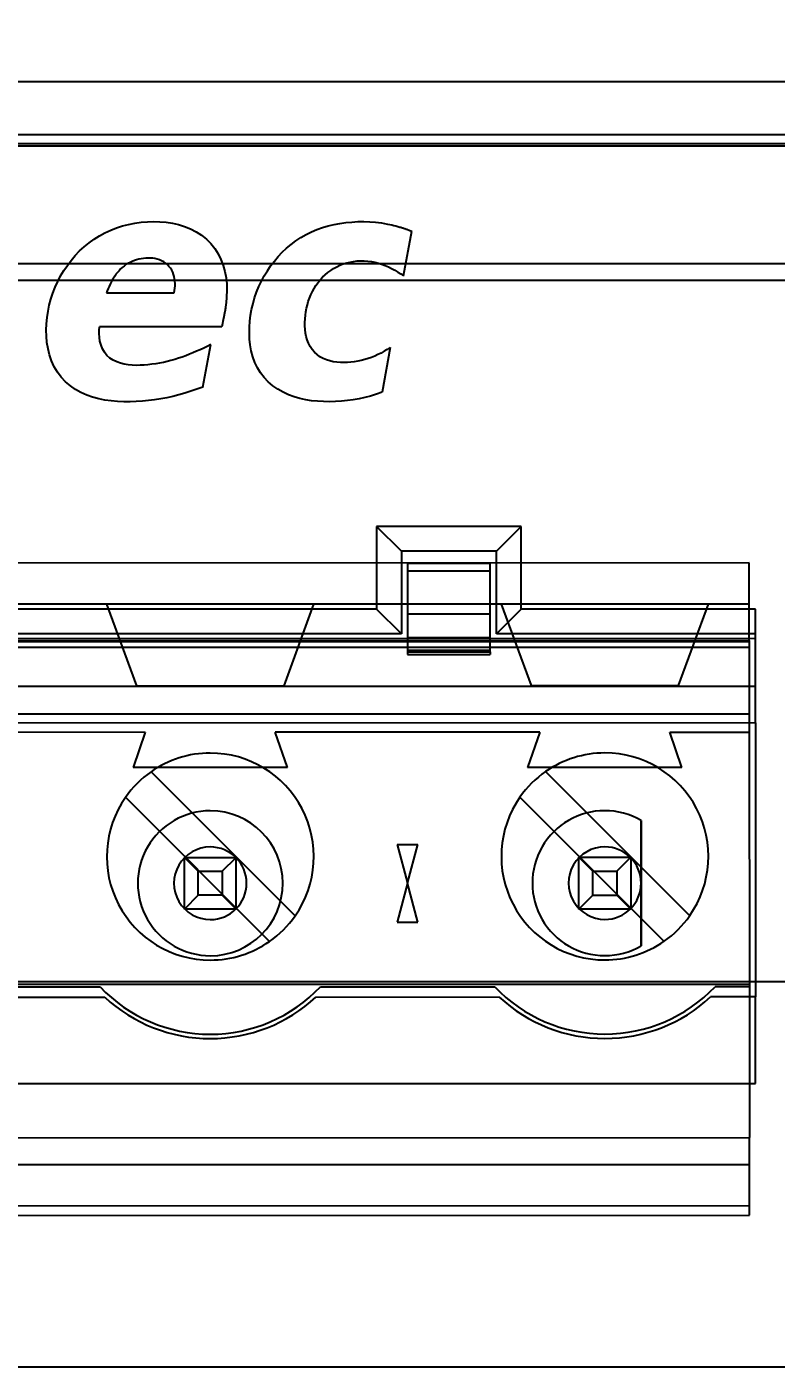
# Model space of a CAD drawing. Header units: inches. Extents: x -1.2 to 16.3, y -13.7 to 34.2.
# Drawn here: x 1.426 to 1.995, y 3.71 to 4.729 of the extents above; entities that cross this region are included whole.
import ezdxf

# ---------------------------------------------------------------- set-up
doc = ezdxf.new("R2010")
doc.units = ezdxf.units.IN
doc.header["$MEASUREMENT"] = 0
for name, color, linetype in [('MAIN-1', 7, 'Continuous'), ('MAIN-2', 7, 'Continuous'), ('PSYMS', 7, 'Continuous')]:
    doc.layers.add(name, color=color, linetype=linetype)
doc.styles.get("Standard").update_dxf_attribs({"font": 'romans.shx'})
doc.dimstyles.get("Standard").update_dxf_attribs({"dimtxt": 0.18, "dimasz": 0.18, "dimexe": 0.18, "dimexo": 0.0625, "dimgap": 0.09, "dimtad": 0, "dimtih": 1, "dimtoh": 1, "dimdec": 4, "dimzin": 0, "dimdsep": 46, "dimtxsty": 'Standard', "dimcen": 0.09, "dimadec": 0, "dimazin": 0, "dimtfac": 1, "dimtdec": 4, "dimtofl": 0, "dimtmove": 0, "dimatfit": 3, "dimfxl": 1, "dimtolj": 1, "dimtzin": 0, "dimarcsym": 0})

# ---------------------------------------------------------------- blocks, each defined once
blk = doc.blocks.new('48250500')
at = {"layer": 'MAIN-1'}
for p, q in [((3.8555, 3.8555), (0, 3.8555)), ((3.8154, 3.8152), (0.04, 3.8152)), ((0.0483, 3.8069), (3.8072, 3.8069)), ((1.1595, 3.7407), (1.1639, 3.7427)), ((1.1639, 3.7427), (1.1683, 3.7445)), ((1.1683, 3.7445), (1.1729, 3.7459)), ((1.1729, 3.7459), (1.1775, 3.7471)), ((1.1775, 3.7471), (1.1822, 3.748)), ((1.1822, 3.748), (1.187, 3.7487)), ((1.187, 3.7487), (1.1918, 3.7491)), ((1.1918, 3.7491), (1.1965, 3.7492)), ((1.1965, 3.7492), (1.2013, 3.7491)), ((1.2013, 3.7491), (1.2061, 3.7487)), ((1.2061, 3.7487), (1.2108, 3.748)), ((1.2108, 3.748), (1.2155, 3.747)), ((1.2155, 3.747), (1.2201, 3.7456)), ((1.2201, 3.7456), (1.2246, 3.7438)), ((1.2246, 3.7438), (1.2288, 3.7415)), ((1.2288, 3.7415), (1.2329, 3.7389)), ((1.3125, 3.7394), (1.3165, 3.7415)), ((1.3165, 3.7415), (1.3207, 3.7432)), ((1.3207, 3.7432), (1.3249, 3.7448)), ((1.3249, 3.7448), (1.3293, 3.746)), ((1.3293, 3.746), (1.3337, 3.7471)), ((1.3337, 3.7471), (1.3382, 3.7479)), ((1.3382, 3.7479), (1.3427, 3.7485)), ((1.3427, 3.7485), (1.3472, 3.7489)), ((1.3472, 3.7489), (1.3518, 3.7492)), ((1.3518, 3.7492), (1.3563, 3.7492)), ((1.3563, 3.7492), (1.3608, 3.7491)), ((1.3608, 3.7491), (1.3653, 3.7487)), ((1.3653, 3.7487), (1.3699, 3.7482)), ((1.3699, 3.7482), (1.3744, 3.7474)), ((1.3744, 3.7474), (1.3744, 3.7474)), ((1.3744, 3.7474), (1.3744, 3.7474)), ((1.3744, 3.7474), (1.3744, 3.7474)), ((1.3744, 3.7474), (1.3745, 3.7474)), ((1.3745, 3.7474), (1.3745, 3.7474)), ((1.3745, 3.7474), (1.3745, 3.7473)), ((1.3745, 3.7473), (1.3761, 3.747)), ((1.3761, 3.747), (1.3776, 3.7467)), ((1.3776, 3.7467), (1.3792, 3.7463)), ((1.3792, 3.7463), (1.3807, 3.7459)), ((1.3807, 3.7459), (1.3822, 3.7455)), ((1.3822, 3.7455), (1.3838, 3.7451)), ((1.3838, 3.7451), (1.3845, 3.7449)), ((1.3845, 3.7449), (1.3853, 3.7446)), ((1.3853, 3.7446), (1.3861, 3.7444)), ((1.3861, 3.7444), (1.3868, 3.7441)), ((1.3866, 3.708), (1.3929, 3.742)), ((1.3868, 3.7441), (1.3876, 3.7439)), ((1.3876, 3.7439), (1.3884, 3.7436)), ((1.3884, 3.7436), (1.3891, 3.7434)), ((1.3891, 3.7434), (1.3899, 3.7431)), ((1.3899, 3.7431), (1.3907, 3.7428)), ((1.3907, 3.7428), (1.3914, 3.7425)), ((1.3914, 3.7425), (1.3922, 3.7423)), ((1.3922, 3.7423), (1.3929, 3.742)), ((1.3929, 3.742), (1.3929, 3.742)), ((1.3929, 3.742), (1.3929, 3.742)), ((1.3929, 3.742), (1.3929, 3.742)), ((1.3929, 3.742), (1.3929, 3.742)), ((1.3929, 3.742), (1.3929, 3.742)), ((1.3929, 3.742), (1.3929, 3.742)), ((1.1437, 3.7301), (1.1474, 3.7332)), ((1.1474, 3.7332), (1.1512, 3.7359)), ((1.1512, 3.7359), (1.1553, 3.7385)), ((1.1553, 3.7385), (1.1595, 3.7407)), ((1.2329, 3.7389), (1.2366, 3.7359)), ((1.2366, 3.7359), (1.24, 3.7325)), ((1.24, 3.7325), (1.243, 3.7287)), ((1.2976, 3.729), (1.3011, 3.7319)), ((1.3011, 3.7319), (1.3047, 3.7346)), ((1.3047, 3.7346), (1.3085, 3.7372)), ((1.3085, 3.7372), (1.3125, 3.7394)), ((1.1338, 3.7197), (1.1369, 3.7234)), ((1.1369, 3.7234), (1.1402, 3.7269)), ((1.1402, 3.7269), (1.1437, 3.7301)), ((1.1887, 3.7212), (1.187, 3.721)), ((1.1905, 3.7214), (1.1887, 3.7212)), ((1.1922, 3.7215), (1.1905, 3.7214)), ((1.194, 3.7215), (1.1922, 3.7215)), ((1.1958, 3.7214), (1.194, 3.7215)), ((1.1975, 3.7211), (1.1958, 3.7214)), ((1.1993, 3.7207), (1.1975, 3.7211)), ((1.243, 3.7287), (1.2456, 3.7247)), ((1.2456, 3.7247), (1.2477, 3.7204)), ((1.2883, 3.7191), (1.2912, 3.7226)), ((1.2912, 3.7226), (1.2943, 3.7259)), ((1.2943, 3.7259), (1.2976, 3.729)), ((1.1258, 3.7079), (1.1283, 3.712)), ((1.1283, 3.712), (1.1309, 3.7159)), ((1.1309, 3.7159), (1.1338, 3.7197)), ((1.1702, 3.7119), (1.169, 3.7106)), ((1.1714, 3.7132), (1.1702, 3.7119)), ((1.1727, 3.7143), (1.1714, 3.7132)), ((1.1741, 3.7154), (1.1727, 3.7143)), ((1.1755, 3.7165), (1.1741, 3.7154)), ((1.177, 3.7174), (1.1755, 3.7165)), ((1.1786, 3.7182), (1.177, 3.7174)), ((1.1802, 3.719), (1.1786, 3.7182)), ((1.1819, 3.7196), (1.1802, 3.719)), ((1.1835, 3.7202), (1.1819, 3.7196)), ((1.1852, 3.7206), (1.1835, 3.7202)), ((1.187, 3.721), (1.1852, 3.7206)), ((1.201, 3.7202), (1.1993, 3.7207)), ((1.2026, 3.7195), (1.201, 3.7202)), ((1.2042, 3.7186), (1.2026, 3.7195)), ((1.2056, 3.7176), (1.2042, 3.7186)), ((1.207, 3.7165), (1.2056, 3.7176)), ((1.2082, 3.7152), (1.207, 3.7165)), ((1.2093, 3.7138), (1.2082, 3.7152)), ((1.2103, 3.7123), (1.2093, 3.7138)), ((1.211, 3.7107), (1.2103, 3.7123)), ((1.2477, 3.7204), (1.2495, 3.7159)), ((1.2495, 3.7159), (1.2507, 3.7112)), ((1.2507, 3.7112), (1.2516, 3.7065)), ((1.2806, 3.7079), (1.283, 3.7117)), ((1.283, 3.7117), (1.2855, 3.7155)), ((1.2855, 3.7155), (1.2883, 3.7191)), ((1.329, 3.7105), (1.3312, 3.7121)), ((1.3312, 3.7121), (1.3334, 3.7136)), ((1.3334, 3.7136), (1.3358, 3.7149)), ((1.3358, 3.7149), (1.3382, 3.716)), ((1.3382, 3.716), (1.3407, 3.717)), ((1.3407, 3.717), (1.3433, 3.7178)), ((1.3433, 3.7178), (1.3459, 3.7185)), ((1.3459, 3.7185), (1.3486, 3.7189)), ((1.3486, 3.7189), (1.3513, 3.7193)), ((1.3513, 3.7193), (1.354, 3.7194)), ((1.354, 3.7194), (1.3567, 3.7194)), ((1.3567, 3.7194), (1.3594, 3.7192)), ((1.3594, 3.7192), (1.3621, 3.7188)), ((1.3621, 3.7188), (1.3647, 3.7183)), ((1.3647, 3.7183), (1.3674, 3.7176)), ((1.3674, 3.7176), (1.3699, 3.7168)), ((1.3699, 3.7168), (1.3725, 3.7158)), ((1.3725, 3.7158), (1.375, 3.7148)), ((1.375, 3.7148), (1.3774, 3.7136)), ((1.3774, 3.7136), (1.3798, 3.7123)), ((1.3798, 3.7123), (1.3821, 3.7109)), ((1.3821, 3.7109), (1.3844, 3.7095)), ((1.1216, 3.6993), (1.1236, 3.7037)), ((1.1236, 3.7037), (1.1258, 3.7079)), ((1.1634, 3.7016), (1.1626, 3.7)), ((1.1642, 3.7032), (1.1634, 3.7016)), ((1.165, 3.7048), (1.1642, 3.7032)), ((1.1659, 3.7063), (1.165, 3.7048)), ((1.1669, 3.7078), (1.1659, 3.7063)), ((1.1679, 3.7092), (1.1669, 3.7078)), ((1.169, 3.7106), (1.1679, 3.7092)), ((1.2117, 3.7091), (1.211, 3.7107)), ((1.2122, 3.7074), (1.2117, 3.7091)), ((1.2125, 3.7056), (1.2122, 3.7074)), ((1.2127, 3.7039), (1.2125, 3.7056)), ((1.2128, 3.7021), (1.2127, 3.7039)), ((1.2128, 3.7003), (1.2128, 3.7021)), ((1.2516, 3.7065), (1.2521, 3.7018)), ((1.2521, 3.7018), (1.2522, 3.6969)), ((1.2766, 3.6998), (1.2785, 3.7039)), ((1.2785, 3.7039), (1.2806, 3.7079)), ((1.3199, 3.7006), (1.3215, 3.7028)), ((1.3215, 3.7028), (1.3232, 3.7049)), ((1.3232, 3.7049), (1.325, 3.7069)), ((1.325, 3.7069), (1.3269, 3.7087)), ((1.3269, 3.7087), (1.329, 3.7105)), ((1.3844, 3.7095), (1.3866, 3.708)), ((1.1184, 3.6903), (1.1199, 3.6948)), ((1.1199, 3.6948), (1.1216, 3.6993)), ((1.1613, 3.6967), (1.1607, 3.6951)), ((1.1607, 3.6951), (1.2122, 3.6951)), ((1.162, 3.6984), (1.1613, 3.6967)), ((1.1626, 3.7), (1.162, 3.6984)), ((1.2122, 3.6951), (1.2125, 3.6968)), ((1.2125, 3.6968), (1.2127, 3.6986)), ((1.2127, 3.6986), (1.2128, 3.7003)), ((1.252, 3.6921), (1.2516, 3.6873)), ((1.2522, 3.6969), (1.252, 3.6921)), ((1.2721, 3.6869), (1.2733, 3.6913)), ((1.2733, 3.6913), (1.2748, 3.6956)), ((1.2748, 3.6956), (1.2766, 3.6998)), ((1.3141, 3.6885), (1.315, 3.691)), ((1.315, 3.691), (1.316, 3.6935)), ((1.316, 3.6935), (1.3172, 3.696)), ((1.3172, 3.696), (1.3185, 3.6984)), ((1.3185, 3.6984), (1.3199, 3.7006)), ((1.1155, 3.6763), (1.1162, 3.681)), ((1.1162, 3.681), (1.1172, 3.6857)), ((1.1172, 3.6857), (1.1184, 3.6903)), ((1.2506, 3.6807), (1.2505, 3.6802)), ((1.2507, 3.6812), (1.2506, 3.6807)), ((1.2508, 3.6816), (1.2507, 3.6812)), ((1.2509, 3.6826), (1.2508, 3.6816)), ((1.2511, 3.6835), (1.2509, 3.6826)), ((1.2512, 3.6845), (1.2511, 3.6835)), ((1.2514, 3.6854), (1.2512, 3.6845)), ((1.2515, 3.6863), (1.2514, 3.6854)), ((1.2516, 3.6873), (1.2515, 3.6863)), ((1.2516, 3.6873), (1.2516, 3.6873)), ((1.2516, 3.6873), (1.2516, 3.6873)), ((1.2516, 3.6873), (1.2516, 3.6873)), ((1.2516, 3.6873), (1.2516, 3.6873)), ((1.2516, 3.6873), (1.2516, 3.6873)), ((1.2516, 3.6873), (1.2516, 3.6873)), ((1.2702, 3.678), (1.271, 3.6825)), ((1.271, 3.6825), (1.2721, 3.6869)), ((1.3119, 3.678), (1.3123, 3.6806)), ((1.3123, 3.6806), (1.3128, 3.6833)), ((1.3128, 3.6833), (1.3134, 3.6859)), ((1.3134, 3.6859), (1.3141, 3.6885)), ((1.1148, 3.6667), (1.115, 3.6715)), ((1.115, 3.6715), (1.1155, 3.6763)), ((1.2497, 3.6759), (1.2483, 3.6693)), ((1.2498, 3.6765), (1.2497, 3.676)), ((1.2497, 3.676), (1.2497, 3.676)), ((1.2497, 3.676), (1.2497, 3.676)), ((1.2497, 3.676), (1.2497, 3.676)), ((1.2497, 3.676), (1.2497, 3.676)), ((1.2497, 3.676), (1.2497, 3.676)), ((1.2497, 3.676), (1.2497, 3.6759)), ((1.2499, 3.6769), (1.2498, 3.6765)), ((1.25, 3.6774), (1.2499, 3.6769)), ((1.2501, 3.6779), (1.25, 3.6774)), ((1.2502, 3.6783), (1.2501, 3.6779)), ((1.2503, 3.6793), (1.2502, 3.6788)), ((1.2502, 3.6788), (1.2502, 3.6783)), ((1.2504, 3.6798), (1.2503, 3.6793)), ((1.2505, 3.6802), (1.2504, 3.6798)), ((1.2693, 3.669), (1.2697, 3.6736)), ((1.2697, 3.6736), (1.2702, 3.678)), ((1.3116, 3.6726), (1.3117, 3.6753)), ((1.3116, 3.6699), (1.3116, 3.6726)), ((1.3117, 3.6753), (1.3119, 3.678)), ((1.115, 3.662), (1.1148, 3.6667)), ((1.1154, 3.6572), (1.115, 3.662)), ((1.1551, 3.6642), (1.1552, 3.6673)), ((1.1553, 3.6612), (1.1551, 3.6642)), ((1.1552, 3.6678), (1.1553, 3.6679)), ((1.1552, 3.6676), (1.1552, 3.6678)), ((1.1552, 3.6674), (1.1552, 3.6676)), ((1.1552, 3.6673), (1.1552, 3.6674)), ((1.2483, 3.6693), (1.1553, 3.6693)), ((1.1553, 3.6691), (1.1553, 3.6693)), ((1.1553, 3.669), (1.1553, 3.6691)), ((1.1553, 3.6688), (1.1553, 3.669)), ((1.1553, 3.6686), (1.1553, 3.6688)), ((1.1553, 3.6685), (1.1553, 3.6686)), ((1.1553, 3.6683), (1.1553, 3.6685)), ((1.1553, 3.6681), (1.1553, 3.6683)), ((1.1553, 3.6679), (1.1553, 3.6681)), ((1.1557, 3.6582), (1.1553, 3.6612)), ((1.2693, 3.6645), (1.2693, 3.669)), ((1.2694, 3.6599), (1.2693, 3.6645)), ((1.2699, 3.6554), (1.2694, 3.6599)), ((1.3117, 3.6672), (1.3116, 3.6699)), ((1.312, 3.6645), (1.3117, 3.6672)), ((1.3125, 3.6618), (1.312, 3.6645)), ((1.3133, 3.6592), (1.3125, 3.6618)), ((1.1162, 3.6525), (1.1154, 3.6572)), ((1.1173, 3.6478), (1.1162, 3.6525)), ((1.1565, 3.6553), (1.1557, 3.6582)), ((1.1576, 3.6525), (1.1565, 3.6553)), ((1.1591, 3.6499), (1.1576, 3.6525)), ((1.161, 3.6475), (1.1591, 3.6499)), ((1.2292, 3.6506), (1.2264, 3.6494)), ((1.2319, 3.6518), (1.2292, 3.6506)), ((1.2346, 3.653), (1.2319, 3.6518)), ((1.2338, 3.6233), (1.2399, 3.6557)), ((1.2372, 3.6543), (1.2346, 3.653)), ((1.2399, 3.6557), (1.2372, 3.6543)), ((1.2707, 3.6509), (1.2699, 3.6554)), ((1.2719, 3.6465), (1.2707, 3.6509)), ((1.3143, 3.6567), (1.3133, 3.6592)), ((1.3155, 3.6543), (1.3143, 3.6567)), ((1.317, 3.652), (1.3155, 3.6543)), ((1.3188, 3.65), (1.317, 3.652)), ((1.3208, 3.6481), (1.3188, 3.65)), ((1.3718, 3.6506), (1.3694, 3.6493)), ((1.3763, 3.6536), (1.3702, 3.6194)), ((1.374, 3.652), (1.3718, 3.6506)), ((1.3763, 3.6536), (1.374, 3.652)), ((1.1189, 3.6433), (1.1173, 3.6478)), ((1.1209, 3.6389), (1.1189, 3.6433)), ((1.1632, 3.6455), (1.161, 3.6475)), ((1.1657, 3.6438), (1.1632, 3.6455)), ((1.1685, 3.6425), (1.1657, 3.6438)), ((1.1713, 3.6415), (1.1685, 3.6425)), ((1.1742, 3.6408), (1.1713, 3.6415)), ((1.1772, 3.6403), (1.1742, 3.6408)), ((1.1802, 3.6401), (1.1772, 3.6403)), ((1.1832, 3.6399), (1.1802, 3.6401)), ((1.1862, 3.64), (1.1832, 3.6399)), ((1.1892, 3.6401), (1.1862, 3.64)), ((1.1922, 3.6403), (1.1892, 3.6401)), ((1.1952, 3.6407), (1.1922, 3.6403)), ((1.1981, 3.6411), (1.1952, 3.6407)), ((1.2011, 3.6416), (1.1981, 3.6411)), ((1.204, 3.6422), (1.2011, 3.6416)), ((1.2069, 3.6429), (1.204, 3.6422)), ((1.2097, 3.6436), (1.2069, 3.6429)), ((1.2126, 3.6444), (1.2097, 3.6436)), ((1.2154, 3.6453), (1.2126, 3.6444)), ((1.2182, 3.6462), (1.2154, 3.6453)), ((1.2209, 3.6472), (1.2182, 3.6462)), ((1.2237, 3.6483), (1.2209, 3.6472)), ((1.2264, 3.6494), (1.2237, 3.6483)), ((1.2734, 3.6422), (1.2719, 3.6465)), ((1.2754, 3.6381), (1.2734, 3.6422)), ((1.323, 3.6465), (1.3208, 3.6481)), ((1.3254, 3.6452), (1.323, 3.6465)), ((1.3279, 3.6441), (1.3254, 3.6452)), ((1.3304, 3.6433), (1.3279, 3.6441)), ((1.3331, 3.6427), (1.3304, 3.6433)), ((1.3358, 3.6423), (1.3331, 3.6427)), ((1.3385, 3.6421), (1.3358, 3.6423)), ((1.3411, 3.642), (1.3385, 3.6421)), ((1.3438, 3.6421), (1.3411, 3.642)), ((1.3465, 3.6423), (1.3438, 3.6421)), ((1.3491, 3.6426), (1.3465, 3.6423)), ((1.3518, 3.6431), (1.3491, 3.6426)), ((1.3544, 3.6436), (1.3518, 3.6431)), ((1.357, 3.6443), (1.3544, 3.6436)), ((1.3596, 3.6451), (1.357, 3.6443)), ((1.3621, 3.646), (1.3596, 3.6451)), ((1.3646, 3.647), (1.3621, 3.646)), ((1.367, 3.6481), (1.3646, 3.647)), ((1.3694, 3.6493), (1.367, 3.6481)), ((1.1233, 3.6348), (1.1209, 3.6389)), ((1.1262, 3.6309), (1.1233, 3.6348)), ((1.1295, 3.6274), (1.1262, 3.6309)), ((1.2778, 3.6342), (1.2754, 3.6381)), ((1.2806, 3.6306), (1.2778, 3.6342)), ((1.2837, 3.6273), (1.2806, 3.6306)), ((1.1332, 3.6243), (1.1295, 3.6274)), ((1.1371, 3.6216), (1.1332, 3.6243)), ((1.1412, 3.6192), (1.1371, 3.6216)), ((1.1456, 3.6173), (1.1412, 3.6192)), ((1.2248, 3.6202), (1.2203, 3.6188)), ((1.2293, 3.6217), (1.2248, 3.6202)), ((1.2338, 3.6233), (1.2293, 3.6217)), ((1.2872, 3.6243), (1.2837, 3.6273)), ((1.2909, 3.6217), (1.2872, 3.6243)), ((1.2949, 3.6195), (1.2909, 3.6217)), ((1.299, 3.6176), (1.2949, 3.6195)), ((1.3702, 3.6194), (1.3659, 3.6179)), ((1.1501, 3.6157), (1.1456, 3.6173)), ((1.1548, 3.6144), (1.1501, 3.6157)), ((1.1595, 3.6135), (1.1548, 3.6144)), ((1.1642, 3.6128), (1.1595, 3.6135)), ((1.169, 3.6124), (1.1642, 3.6128)), ((1.1738, 3.6122), (1.169, 3.6124)), ((1.1786, 3.6122), (1.1738, 3.6122)), ((1.1833, 3.6124), (1.1786, 3.6122)), ((1.188, 3.6127), (1.1833, 3.6124)), ((1.1927, 3.6132), (1.188, 3.6127)), ((1.1973, 3.6137), (1.1927, 3.6132)), ((1.202, 3.6144), (1.1973, 3.6137)), ((1.2066, 3.6153), (1.202, 3.6144)), ((1.2112, 3.6163), (1.2066, 3.6153)), ((1.2157, 3.6175), (1.2112, 3.6163)), ((1.2203, 3.6188), (1.2157, 3.6175)), ((1.3033, 3.616), (1.299, 3.6176)), ((1.3077, 3.6147), (1.3033, 3.616)), ((1.3122, 3.6138), (1.3077, 3.6147)), ((1.3166, 3.613), (1.3122, 3.6138)), ((1.3212, 3.6126), (1.3166, 3.613)), ((1.3257, 3.6123), (1.3212, 3.6126)), ((1.3302, 3.6122), (1.3257, 3.6123)), ((1.3348, 3.6123), (1.3302, 3.6122)), ((1.3393, 3.6126), (1.3348, 3.6123)), ((1.3438, 3.6131), (1.3393, 3.6126)), ((1.3483, 3.6137), (1.3438, 3.6131)), ((1.3527, 3.6145), (1.3483, 3.6137)), ((1.3571, 3.6155), (1.3527, 3.6145)), ((1.3615, 3.6166), (1.3571, 3.6155)), ((1.3659, 3.6179), (1.3615, 3.6166)), ((3.5022, 3.1711), (0.3533, 3.1711))]:
    blk.add_line(p, q, dxfattribs=at)
at = {"layer": 'MAIN-2'}
for p, q in [((3.8083, 3.8083), (0.0472, 3.8083)), ((1.3744, 3.7474), (1.3744, 3.7474)), ((1.3744, 3.7474), (1.3744, 3.7474)), ((1.3744, 3.7474), (1.3744, 3.7474)), ((1.3744, 3.7474), (1.3744, 3.7474)), ((1.3744, 3.7474), (1.3744, 3.7474)), ((1.3744, 3.7474), (1.3744, 3.7474)), ((1.3744, 3.7474), (1.3744, 3.7474)), ((1.3745, 3.7473), (1.3745, 3.7473)), ((1.3745, 3.7473), (1.3745, 3.7473)), ((1.3745, 3.7473), (1.3745, 3.7473)), ((1.3745, 3.7473), (1.3745, 3.7473)), ((1.3745, 3.7473), (1.3745, 3.7473)), ((1.3745, 3.7473), (1.3745, 3.7473)), ((1.3838, 3.7451), (1.3838, 3.7451)), ((1.3838, 3.7451), (1.3838, 3.7451)), ((1.3838, 3.7451), (1.3838, 3.7451)), ((1.3838, 3.7451), (1.3838, 3.7451)), ((1.3838, 3.7451), (1.3838, 3.7451)), ((1.3838, 3.7451), (1.3838, 3.7451)), ((1.3884, 3.7436), (1.3884, 3.7436)), ((1.3884, 3.7436), (1.3884, 3.7436)), ((1.3884, 3.7436), (1.3884, 3.7436)), ((1.3884, 3.7436), (1.3884, 3.7436)), ((1.3884, 3.7436), (1.3884, 3.7436)), ((1.3884, 3.7436), (1.3884, 3.7436)), ((1.3929, 3.742), (1.3929, 3.742)), ((1.3929, 3.742), (1.3929, 3.742)), ((1.3929, 3.742), (1.3929, 3.742)), ((1.3929, 3.742), (1.3929, 3.742)), ((1.3929, 3.742), (1.3929, 3.742)), ((1.3929, 3.742), (1.3929, 3.742)), ((1.3929, 3.742), (1.3929, 3.742)), ((1.3929, 3.742), (1.3929, 3.742)), ((1.3929, 3.742), (1.3929, 3.742)), ((1.3929, 3.742), (1.3929, 3.742)), ((1.3929, 3.742), (1.3929, 3.742)), ((1.3929, 3.742), (1.3929, 3.742)), ((1.3929, 3.742), (1.3929, 3.742)), ((3.5725, 3.7172), (0.283, 3.7172)), ((0.6093, 3.7047), (2.8026, 3.7047)), ((1.3866, 3.708), (1.3866, 3.708)), ((1.3866, 3.708), (1.3866, 3.708)), ((1.3866, 3.708), (1.3866, 3.708)), ((1.3866, 3.708), (1.3866, 3.708)), ((1.3866, 3.708), (1.3866, 3.708)), ((1.3866, 3.708), (1.3866, 3.708)), ((1.3866, 3.708), (1.3866, 3.708)), ((1.1607, 3.6951), (1.1607, 3.6951)), ((1.1607, 3.6951), (1.1607, 3.6951)), ((1.1607, 3.6951), (1.1607, 3.6951)), ((1.1607, 3.6951), (1.1607, 3.6951)), ((1.1607, 3.6951), (1.1607, 3.6951)), ((1.1607, 3.6951), (1.1607, 3.6951)), ((1.1607, 3.6951), (1.1607, 3.6951)), ((1.2122, 3.6951), (1.2122, 3.6951)), ((1.2122, 3.6951), (1.2122, 3.6951)), ((1.2122, 3.6951), (1.2122, 3.6951)), ((1.2122, 3.6951), (1.2122, 3.6951)), ((1.2122, 3.6951), (1.2122, 3.6951)), ((1.2122, 3.6951), (1.2122, 3.6951)), ((1.2122, 3.6951), (1.2122, 3.6951)), ((1.2508, 3.6816), (1.2508, 3.6816)), ((1.2508, 3.6816), (1.2508, 3.6816)), ((1.2508, 3.6816), (1.2508, 3.6816)), ((1.2508, 3.6816), (1.2508, 3.6816)), ((1.2508, 3.6816), (1.2508, 3.6816)), ((1.2508, 3.6816), (1.2508, 3.6816)), ((1.2516, 3.6873), (1.2516, 3.6873)), ((1.2516, 3.6873), (1.2516, 3.6873)), ((1.2516, 3.6873), (1.2516, 3.6873)), ((1.2516, 3.6873), (1.2516, 3.6873)), ((1.2516, 3.6873), (1.2516, 3.6873)), ((1.2516, 3.6873), (1.2516, 3.6873)), ((1.2516, 3.6873), (1.2516, 3.6873)), ((1.2516, 3.6873), (1.2516, 3.6873)), ((1.2516, 3.6873), (1.2516, 3.6873)), ((1.2516, 3.6873), (1.2516, 3.6873)), ((1.2516, 3.6873), (1.2516, 3.6873)), ((1.2516, 3.6873), (1.2516, 3.6873)), ((1.2516, 3.6873), (1.2516, 3.6873)), ((1.2497, 3.676), (1.2497, 3.676)), ((1.2497, 3.676), (1.2497, 3.676)), ((1.2497, 3.676), (1.2497, 3.676)), ((1.2497, 3.676), (1.2497, 3.676)), ((1.2497, 3.676), (1.2497, 3.676)), ((1.2497, 3.676), (1.2497, 3.676)), ((1.2497, 3.6759), (1.2497, 3.6759)), ((1.2497, 3.6759), (1.2497, 3.6759)), ((1.2497, 3.6759), (1.2497, 3.6759)), ((1.2497, 3.6759), (1.2497, 3.6759)), ((1.2497, 3.6759), (1.2497, 3.6759)), ((1.2497, 3.6759), (1.2497, 3.6759)), ((1.2497, 3.6759), (1.2497, 3.6759)), ((1.2502, 3.6788), (1.2502, 3.6788)), ((1.2502, 3.6788), (1.2502, 3.6788)), ((1.2502, 3.6788), (1.2502, 3.6788)), ((1.2502, 3.6788), (1.2502, 3.6788)), ((1.2502, 3.6788), (1.2502, 3.6788)), ((1.2502, 3.6788), (1.2502, 3.6788)), ((1.1552, 3.6673), (1.1552, 3.6673)), ((1.1552, 3.6673), (1.1552, 3.6673)), ((1.1552, 3.6673), (1.1552, 3.6673)), ((1.1552, 3.6673), (1.1552, 3.6673)), ((1.1552, 3.6673), (1.1552, 3.6673)), ((1.1552, 3.6673), (1.1552, 3.6673)), ((1.1552, 3.6673), (1.1552, 3.6673)), ((1.1553, 3.6693), (1.1553, 3.6693)), ((1.1553, 3.6693), (1.1553, 3.6693)), ((1.1553, 3.6693), (1.1553, 3.6693)), ((1.1553, 3.6693), (1.1553, 3.6693)), ((1.1553, 3.6693), (1.1553, 3.6693)), ((1.1553, 3.6693), (1.1553, 3.6693)), ((1.1553, 3.6693), (1.1553, 3.6693)), ((1.1553, 3.6683), (1.1553, 3.6683)), ((1.1553, 3.6683), (1.1553, 3.6683)), ((1.1553, 3.6683), (1.1553, 3.6683)), ((1.1553, 3.6683), (1.1553, 3.6683)), ((1.1553, 3.6683), (1.1553, 3.6683)), ((1.1553, 3.6683), (1.1553, 3.6683)), ((1.2483, 3.6693), (1.2483, 3.6693)), ((1.2483, 3.6693), (1.2483, 3.6693)), ((1.2483, 3.6693), (1.2483, 3.6693)), ((1.2483, 3.6693), (1.2483, 3.6693)), ((1.2483, 3.6693), (1.2483, 3.6693)), ((1.2483, 3.6693), (1.2483, 3.6693)), ((1.2483, 3.6693), (1.2483, 3.6693)), ((1.2399, 3.6557), (1.2399, 3.6557)), ((1.2399, 3.6557), (1.2399, 3.6557)), ((1.2399, 3.6557), (1.2399, 3.6557)), ((1.2399, 3.6557), (1.2399, 3.6557)), ((1.2399, 3.6557), (1.2399, 3.6557)), ((1.2399, 3.6557), (1.2399, 3.6557)), ((1.2399, 3.6557), (1.2399, 3.6557)), ((1.3763, 3.6536), (1.3763, 3.6536)), ((1.3763, 3.6536), (1.3763, 3.6536)), ((1.3763, 3.6536), (1.3763, 3.6536)), ((1.3763, 3.6536), (1.3763, 3.6536)), ((1.3763, 3.6536), (1.3763, 3.6536)), ((1.3763, 3.6536), (1.3763, 3.6536)), ((1.3763, 3.6536), (1.3763, 3.6536)), ((1.2338, 3.6233), (1.2338, 3.6233)), ((1.2338, 3.6233), (1.2338, 3.6233)), ((1.2338, 3.6233), (1.2338, 3.6233)), ((1.2338, 3.6233), (1.2338, 3.6233)), ((1.2338, 3.6233), (1.2338, 3.6233)), ((1.2338, 3.6233), (1.2338, 3.6233)), ((1.2338, 3.6233), (1.2338, 3.6233)), ((1.3702, 3.6194), (1.3702, 3.6194)), ((1.3702, 3.6194), (1.3702, 3.6194)), ((1.3702, 3.6194), (1.3702, 3.6194)), ((1.3702, 3.6194), (1.3702, 3.6194)), ((1.3702, 3.6194), (1.3702, 3.6194)), ((1.3702, 3.6194), (1.3702, 3.6194)), ((1.3702, 3.6194), (1.3702, 3.6194)), ((1.476, 3.5173), (1.3661, 3.5173)), ((1.3849, 3.4985), (1.3661, 3.5173)), ((1.3661, 3.5173), (1.3661, 3.4544)), ((1.4572, 3.4985), (1.476, 3.5173)), ((1.476, 3.4544), (1.476, 3.5173)), ((1.4572, 3.4985), (1.3849, 3.4985)), ((1.3849, 3.4985), (1.3849, 3.4357)), ((1.4572, 3.4357), (1.4572, 3.4985)), ((1.6494, 3.4896), (0.5297, 3.4894)), ((1.4525, 3.4893), (1.3895, 3.4893)), ((1.3895, 3.4893), (1.3895, 3.4836)), ((1.4525, 3.4836), (1.4525, 3.4893)), ((1.6494, 3.4896), (1.6494, 3.4896)), ((1.6494, 3.4306), (1.6494, 3.4896)), ((1.3895, 3.4836), (1.3896, 3.4509)), ((1.3895, 3.4836), (1.4525, 3.4836)), ((1.4525, 3.4509), (1.4525, 3.4836)), ((1.6494, 3.4583), (0.5297, 3.4581)), ((1.1608, 3.4582), (1.1608, 3.4582)), ((1.1608, 3.4582), (1.1835, 3.3962)), ((1.2957, 3.3962), (1.3183, 3.4582)), ((1.3183, 3.4582), (1.3183, 3.4582)), ((1.4608, 3.4583), (1.4608, 3.4583)), ((1.4608, 3.4583), (1.4835, 3.3963)), ((1.5957, 3.3963), (1.6183, 3.4583)), ((1.6183, 3.4583), (1.6183, 3.4583)), ((1.6494, 3.4583), (1.6494, 3.4583)), ((1.3661, 3.4544), (0.813, 3.4544)), ((1.3849, 3.4357), (1.3661, 3.4544)), ((1.3896, 3.4509), (1.3896, 3.422)), ((1.3896, 3.4509), (1.4525, 3.4509)), ((1.4525, 3.422), (1.4525, 3.4509)), ((1.4572, 3.4357), (1.476, 3.4544)), ((1.6541, 3.4544), (1.476, 3.4544)), ((1.6541, 3.4357), (1.6541, 3.4544)), ((1.3849, 3.4357), (0.7942, 3.4357)), ((1.6541, 3.4357), (1.4572, 3.4357)), ((1.6541, 3.3957), (1.6541, 3.4357)), ((0.525, 3.4321), (1.6541, 3.4323)), ((0.5297, 3.4295), (1.6494, 3.4298)), ((1.3896, 3.4305), (0.7896, 3.4304)), ((1.308, 3.43), (1.1711, 3.43)), ((1.3896, 3.433), (1.4525, 3.433)), ((1.3896, 3.4306), (1.4525, 3.4306)), ((1.6494, 3.4306), (1.4525, 3.4305)), ((1.608, 3.4301), (1.4711, 3.43)), ((1.6494, 3.4306), (1.6494, 3.3609)), ((1.6494, 3.4298), (1.6494, 3.4298)), ((1.6541, 3.4323), (1.6541, 3.4323)), ((1.6541, 3.3679), (1.6541, 3.4323)), ((1.6541, 3.4323), (1.6541, 3.4323)), ((1.6494, 3.4253), (0.5297, 3.4251)), ((1.4525, 3.423), (1.3896, 3.423)), ((1.3896, 3.422), (1.3896, 3.42)), ((1.3896, 3.422), (1.4525, 3.422)), ((1.3896, 3.42), (1.4525, 3.4201)), ((1.4525, 3.422), (1.4525, 3.4201)), ((1.6541, 3.3957), (0.525, 3.3955)), ((1.1835, 3.3962), (1.2957, 3.3962)), ((1.1835, 3.3962), (1.1835, 3.3962)), ((1.2957, 3.3962), (1.2957, 3.3962)), ((1.4835, 3.3963), (1.4835, 3.3963)), ((1.4835, 3.3963), (1.5957, 3.3963)), ((1.5957, 3.3963), (1.5957, 3.3963)), ((1.6541, 3.3957), (1.6541, 3.3957)), ((1.6494, 3.3747), (0.5297, 3.3744)), ((1.6541, 3.3679), (0.525, 3.3677)), ((1.6541, 3.3679), (1.6541, 3.3679)), ((1.6541, 3.3679), (1.6542, 3.1595)), ((1.6541, 3.3679), (1.6541, 3.3679)), ((1.1902, 3.3608), (0.989, 3.3607)), ((1.1902, 3.3608), (1.1809, 3.334)), ((1.1902, 3.3608), (1.1902, 3.3608)), ((1.4902, 3.3608), (1.289, 3.3608)), ((1.2982, 3.334), (1.289, 3.3608)), ((1.289, 3.3608), (1.289, 3.3608)), ((1.4902, 3.3608), (1.4809, 3.3341)), ((1.4902, 3.3608), (1.4902, 3.3608)), ((1.589, 3.3609), (1.6494, 3.3609)), ((1.5982, 3.3341), (1.589, 3.3609)), ((1.589, 3.3609), (1.589, 3.3609)), ((1.6494, 3.3609), (1.6495, 3.1674)), ((1.6494, 3.3609), (1.6494, 3.3609)), ((1.1809, 3.334), (1.1809, 3.334)), ((1.2982, 3.334), (1.1809, 3.334)), ((1.2982, 3.334), (1.2982, 3.334)), ((1.5982, 3.3341), (1.4809, 3.3341)), ((1.4809, 3.3341), (1.4809, 3.3341)), ((1.5982, 3.3341), (1.5982, 3.3341)), ((1.1945, 3.3309), (1.1945, 3.3309)), ((1.1945, 3.3309), (1.3042, 3.2212)), ((1.4945, 3.3309), (1.4945, 3.3309)), ((1.4945, 3.3309), (1.6042, 3.2213)), ((1.175, 3.3114), (1.175, 3.3114)), ((1.175, 3.3114), (1.2847, 3.2017)), ((1.475, 3.3114), (1.475, 3.3114)), ((1.475, 3.3114), (1.5847, 3.2018)), ((1.5671, 3.2938), (1.5671, 3.2938)), ((1.5672, 3.1984), (1.5671, 3.2938)), ((1.5671, 3.2938), (1.5672, 3.1984)), ((1.5671, 3.2938), (1.5671, 3.2938)), ((1.3817, 3.2756), (1.3975, 3.2756)), ((1.3817, 3.2756), (1.3896, 3.2461)), ((1.3817, 3.2756), (1.3817, 3.2756)), ((1.3896, 3.2461), (1.3975, 3.2756)), ((1.3975, 3.2756), (1.3975, 3.2756)), ((1.2199, 3.2657), (1.2593, 3.2657)), ((1.2199, 3.2263), (1.2199, 3.2657)), ((1.2199, 3.2657), (1.2199, 3.2657)), ((1.2305, 3.2552), (1.2199, 3.2657)), ((1.2487, 3.2552), (1.2593, 3.2657)), ((1.2593, 3.2263), (1.2593, 3.2657)), ((1.2593, 3.2657), (1.2593, 3.2657)), ((1.5199, 3.2658), (1.5593, 3.2658)), ((1.5199, 3.2264), (1.5199, 3.2658)), ((1.5199, 3.2658), (1.5199, 3.2658)), ((1.5305, 3.2552), (1.5199, 3.2658)), ((1.5593, 3.2658), (1.5487, 3.2552)), ((1.5593, 3.2658), (1.5593, 3.2264)), ((1.5593, 3.2658), (1.5593, 3.2658)), ((1.2305, 3.2369), (1.2305, 3.2552)), ((1.2305, 3.2552), (1.2487, 3.2552)), ((1.2487, 3.2552), (1.2487, 3.2369)), ((1.5305, 3.2369), (1.5305, 3.2552)), ((1.5305, 3.2552), (1.5487, 3.2552)), ((1.5487, 3.2552), (1.5487, 3.237)), ((1.3896, 3.2461), (1.3817, 3.2165)), ((1.3896, 3.2461), (1.3896, 3.2461)), ((1.3975, 3.2165), (1.3896, 3.2461)), ((1.3896, 3.2461), (1.3896, 3.2461)), ((1.2305, 3.2369), (1.2199, 3.2263)), ((1.2487, 3.2369), (1.2305, 3.2369)), ((1.2487, 3.2369), (1.2593, 3.2263)), ((1.5305, 3.2369), (1.5199, 3.2264)), ((1.5305, 3.2369), (1.5487, 3.237)), ((1.5593, 3.2264), (1.5487, 3.237)), ((1.2593, 3.2263), (1.2199, 3.2263)), ((1.2199, 3.2263), (1.2199, 3.2263)), ((1.2593, 3.2263), (1.2593, 3.2263)), ((1.5593, 3.2264), (1.5199, 3.2264)), ((1.5199, 3.2264), (1.5199, 3.2264)), ((1.5593, 3.2264), (1.5593, 3.2264)), ((1.3042, 3.2212), (1.3042, 3.2212)), ((1.3817, 3.2165), (1.3817, 3.2165)), ((1.3817, 3.2165), (1.3975, 3.2165)), ((1.3975, 3.2165), (1.3975, 3.2165)), ((1.6042, 3.2213), (1.6042, 3.2213)), ((1.2847, 3.2017), (1.2847, 3.2017)), ((1.5847, 3.2018), (1.5847, 3.2018)), ((1.5672, 3.1984), (1.5672, 3.1984)), ((1.5672, 3.1984), (1.5672, 3.1984)), ((1.6495, 3.1691), (0.5298, 3.1689)), ((1.0234, 3.1672), (1.1559, 3.1673)), ((1.1559, 3.1673), (1.1559, 3.1673)), ((1.3234, 3.1673), (1.4559, 3.1673)), ((1.3234, 3.1673), (1.3234, 3.1673)), ((1.4559, 3.1673), (1.4559, 3.1673)), ((1.6234, 3.1674), (1.6495, 3.1674)), ((1.6234, 3.1674), (1.6234, 3.1674)), ((1.6495, 3.1691), (1.6495, 3.1691)), ((1.6495, 3.1674), (1.6495, 3.0526)), ((1.6495, 3.1674), (1.6495, 3.1674)), ((1.0199, 3.1594), (1.1593, 3.1594)), ((1.1593, 3.1594), (1.1593, 3.1594)), ((1.3199, 3.1594), (1.4593, 3.1595)), ((1.3199, 3.1594), (1.3199, 3.1594)), ((1.4593, 3.1595), (1.4593, 3.1595)), ((1.6542, 3.1595), (1.6199, 3.1595)), ((1.6199, 3.1595), (1.6199, 3.1595)), ((1.6542, 3.1595), (1.6542, 3.1595)), ((1.6542, 3.0937), (1.6542, 3.1595)), ((1.6542, 3.1595), (1.6542, 3.1595)), ((0.5251, 3.0935), (1.6542, 3.0937)), ((1.6542, 3.0937), (1.6542, 3.0937)), ((0.5298, 3.0524), (1.6495, 3.0526)), ((1.6495, 2.9935), (1.6495, 3.0526)), ((1.6495, 3.0319), (0.5298, 3.0317)), ((1.6495, 3.0319), (1.6495, 3.0319)), ((1.6495, 3.0006), (0.5298, 3.0004)), ((1.6495, 3.0006), (1.6495, 3.0006)), ((0.5298, 2.9933), (1.6495, 2.9935)), ((1.6495, 2.9935), (1.6495, 2.9935)), ((2.8026, 2.8779), (0.1505, 2.8779))]:
    blk.add_line(p, q, dxfattribs=at)
for centre, radius, start, end in [((1.2396, 3.2663), 0.0787, 90.0114, 124.9328), ((1.2396, 3.2663), 0.0787, 325.0901, 90.0114), ((1.5396, 3.2664), 0.0787, 90.0114, 124.9328), ((1.5396, 3.2664), 0.0787, 325.0901, 90.0114), ((1.2396, 3.2663), 0.0787, 124.9328, 145.0901), ((1.5396, 3.2664), 0.0787, 124.9328, 145.0901), ((1.2396, 3.2663), 0.0787, 145.0901, 270.0115), ((1.5396, 3.2664), 0.0787, 145.0901, 270.0115), ((1.2396, 3.246), 0.0551, 90.0114, 270.0115), ((1.2396, 3.246), 0.0551, 90.0114, 270.0115), ((1.2396, 3.246), 0.0551, 270.0115, 90.0114), ((1.2396, 3.246), 0.0551, 270.0115, 90.0114), ((1.5396, 3.2461), 0.0551, 90.0114, 270.0115), ((1.5396, 3.2461), 0.0551, 90.0114, 270.0115), ((1.5396, 3.2461), 0.0551, 60.0115, 90.0114), ((1.5396, 3.2461), 0.0551, 60.0115, 90.0114), ((1.2396, 3.246), 0.0276, 90.0114, 270.0115), ((1.2396, 3.246), 0.0276, 270.0115, 90.0114), ((1.5396, 3.2461), 0.0276, 90.0114, 270.0115), ((1.5396, 3.2461), 0.0276, 0.0115, 90.0114), ((1.5396, 3.2461), 0.0276, 270.0115, 0.0115), ((1.2396, 3.2663), 0.0787, 304.9328, 325.0901), ((1.5396, 3.2664), 0.0787, 304.9328, 325.0901), ((1.2396, 3.2663), 0.0787, 270.0115, 304.9328), ((1.5396, 3.2664), 0.0787, 270.0115, 304.9328), ((1.5396, 3.2461), 0.0551, 270.0115, 300.0115), ((1.5396, 3.2461), 0.0551, 270.0115, 300.0115), ((1.2396, 3.2466), 0.1154, 223.4608, 316.5621), ((1.5396, 3.2467), 0.1154, 223.4608, 316.5621), ((1.2396, 3.246), 0.1181, 227.178, 270.0115), ((1.2396, 3.246), 0.1181, 270.0115, 312.8449), ((1.5396, 3.2461), 0.1181, 227.178, 270.0115), ((1.5396, 3.2461), 0.1181, 270.0115, 312.8449)]:
    blk.add_arc(centre, radius, start, end, dxfattribs=at)
blk = doc.blocks.new('*D94')
at = {"layer": 'Defpoints', "color": 0, "transparency": 16777216}
for p in [(-0.4633, 31.6766), (-0.4633, -13.3234), (15.4457, -13.3234)]:
    blk.add_point(p, dxfattribs=at)
at = {"layer": 'PSYMS', "color": 0, "lineweight": -2, "transparency": 16777216}
for p, q in [((-0.4008, 31.6766), (15.6257, 31.6766)), ((15.4457, 31.4966), (15.4457, 10.4546)), ((15.4457, -13.1434), (15.4457, 9.7746)), ((-0.4008, -13.3234), (15.6257, -13.3234))]:
    blk.add_line(p, q, dxfattribs=at)
at = {"layer": 'PSYMS', "color": 0, "transparency": 16777216}
for points in [[(15.4157, 31.4966), (15.4757, 31.4966), (15.4457, 31.6766)], [(15.4157, -13.1434), (15.4757, -13.1434), (15.4457, -13.3234)]]:
    blk.add_solid(points, dxfattribs=at)
at = {"layer": 'PSYMS', "color": 0, "transparency": 16777216, "insert": (15.4457, 10.1146), "char_height": 0.5, "attachment_point": 5}
blk.add_mtext('\\A1;45.00', dxfattribs=at)

msp = doc.modelspace()

# ---------------------------------------------------------------- block references
at = {"layer": 'PSYMS'}
msp.add_blockref('48250500', (0.3255, 0.832), dxfattribs=at)

# ---------------------------------------------------------------- dimensions: what is measured, and where the dimension line sits
dim = msp.add_linear_dim(base=(15.4457, -13.3234), p1=(-0.4633, 31.6766), p2=(-0.4633, -13.3234), angle=90, dimstyle='Standard', override={"dimtxt": 0.5, "dimdec": 2}, dxfattribs=at)
dim.commit()
dim.dimension.update_dxf_attribs({"geometry": '*D94', "text_midpoint": (15.4457, 10.1146), "dimtype": 160})

doc.saveas('drawing.dxf')
